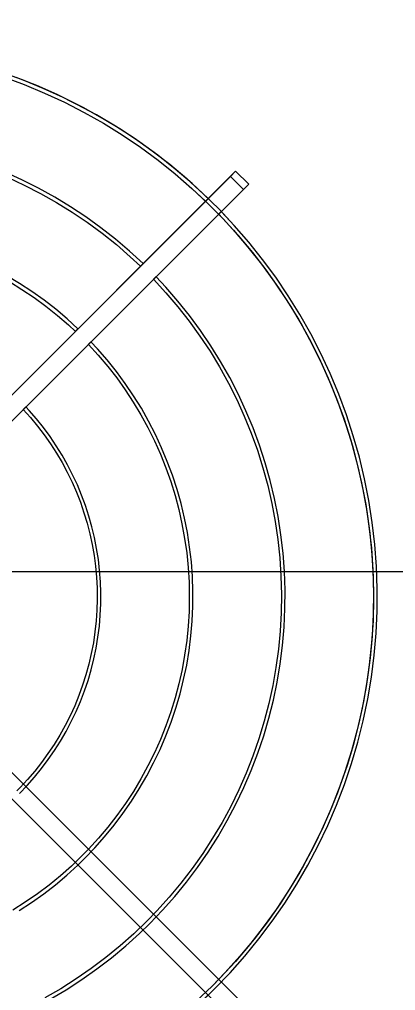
# Model space of a CAD drawing. Header units: millimetres. Extents: x -21807 to 17683, y 43568 to 60640.
# Drawn here: x -7712 to -7507, y 59233 to 59761 of the extents above; entities that cross this region are included whole.
import ezdxf

# ---------------------------------------------------------------- set-up
doc = ezdxf.new("R2010")
doc.units = ezdxf.units.MM
for name, color, linetype, lineweight in [('A-ANNO-DIMS', 7, 'Continuous', 9), ('A-ANNO-DIMS-110', 7, 'Continuous', 9), ('M-EQPM', 7, 'Continuous', 5)]:
    doc.layers.add(name, color=color, linetype=linetype, lineweight=lineweight)
doc.styles.add('Arial_1', font='arial.ttf', dxfattribs={"width": 0.8, "height": 220})
doc.dimstyles.new('AK_DIM_2_0_Arial', dxfattribs={"dimscale": 304.8, "dimtxt": 224.457068, "dimasz": 0.180446, "dimexe": 0.360892, "dimexo": 0.360892, "dimgap": 0.036089, "dimtad": 1, "dimdec": 0, "dimzin": 0, "dimdsep": 46, "dimtxsty": 'Arial_1', "dimblk1": 'OBLIQUE', "dimblk2": 'OBLIQUE', "dimsah": 1, "dimcen": 0.09, "dimadec": 0, "dimazin": 0, "dimtfac": 1, "dimtdec": 4, "dimtix": 1, "dimtmove": 0, "dimatfit": 3, "dimfxl": 1, "dimtvp": 1, "dimtolj": 1, "dimtzin": 0, "dimarcsym": 2})

# ---------------------------------------------------------------- blocks, each defined once
blk = doc.blocks.new('DanNong_VRV_1 QUẠT - OD-A-12_1-2147179-MẶT BẰNG HỆ THỐNG GIÓ THẢI')
at = {"layer": 'M-EQPM'}
for p, q in [((84.32, 227.11), (276.65, 419.45)), ((276.65, 419.45), (273.82, 416.62)), ((276.65, 419.45), (283.72, 412.38)), ((276.65, 419.45), (283.72, 412.38)), ((273.82, 416.62), (84.32, 227.11)), ((283.72, 412.38), (91.39, 220.04)), ((273.82, 416.62), (280.9, 409.55)), ((273.82, 416.62), (280.9, 409.55)), ((280.9, 409.55), (283.72, 412.38)), ((91.39, 220.04), (280.9, 409.55)), ((280.9, -33.1), (91.39, 156.4)), ((91.39, 156.4), (283.72, -35.93)), ((276.65, -43), (84.32, 149.33)), ((84.32, 149.33), (273.82, -40.17))]:
    blk.add_line(p, q, dxfattribs=at)
at = {"layer": 'M-EQPM', "flags": 128}
for points in [[(265.34, -24.62), (273.68, -15.94), (281.67, -6.93), (289.29, 2.39), (296.53, 12.01), (303.38, 21.91), (309.83, 32.08), (315.87, 42.49), (321.49, 53.14), (326.67, 64), (331.42, 75.07), (335.72, 86.31), (339.57, 97.72), (342.96, 109.27), (345.89, 120.95), (348.34, 132.74), (350.32, 144.61), (351.83, 156.56), (352.86, 168.55), (353.4, 180.58), (353.47, 192.62), (353.05, 204.65), (352.15, 216.66), (350.78, 228.62), (348.92, 240.51), (346.6, 252.32), (343.8, 264.03), (340.53, 275.62), (336.81, 287.07), (332.63, 298.36), (328, 309.47), (322.93, 320.39), (317.43, 331.1), (311.5, 341.58), (305.16, 351.82), (298.42, 361.79), (291.28, 371.48), (283.76, 380.89), (275.87, 389.98), (267.62, 398.75), (259.03, 407.19), (250.11, 415.27), (240.87, 422.99), (231.34, 430.34), (221.51, 437.29), (211.42, 443.85), (201.07, 450), (190.48, 455.74), (179.67, 461.04), (168.66, 465.91), (157.46, 470.33)], [(265.34, -24.62), (273.68, -15.94), (281.67, -6.93), (289.29, 2.39), (296.53, 12.01), (303.38, 21.91), (309.83, 32.08), (315.87, 42.49), (321.49, 53.14), (326.67, 64), (331.42, 75.07), (335.72, 86.31), (339.57, 97.72), (342.96, 109.27), (345.89, 120.95), (348.34, 132.74), (350.32, 144.61), (351.83, 156.56), (352.86, 168.55), (353.4, 180.58), (353.47, 192.62), (353.05, 204.65), (352.15, 216.66), (350.78, 228.62), (348.92, 240.51), (346.6, 252.32), (343.8, 264.03), (340.53, 275.62), (336.81, 287.07), (332.63, 298.36), (328, 309.47), (322.93, 320.39), (317.43, 331.1), (311.5, 341.58), (305.16, 351.82), (298.42, 361.79), (291.28, 371.48), (283.76, 380.89), (275.87, 389.98), (267.62, 398.75), (259.03, 407.19), (250.11, 415.27), (240.87, 422.99), (231.34, 430.34), (221.51, 437.29), (211.42, 443.85), (201.07, 450), (190.48, 455.74), (179.67, 461.04), (168.66, 465.91), (157.46, 470.33)], [(261.77, 404.57), (252.96, 412.76), (243.82, 420.6), (234.37, 428.06), (224.63, 435.15), (214.62, 441.83), (204.35, 448.11), (193.84, 453.98), (183.1, 459.42), (172.15, 464.42), (161.01, 468.98), (149.69, 473.1)], [(150.69, 470.64), (161.9, 466.49), (172.94, 461.89), (183.79, 456.85), (194.43, 451.39), (204.84, 445.5), (215.01, 439.21), (224.91, 432.51), (234.54, 425.42), (243.88, 417.95), (252.92, 410.11), (260.36, 403.15)], [(150.69, 470.64), (161.9, 466.49), (172.94, 461.89), (183.79, 456.85), (194.43, 451.39), (204.84, 445.5), (215.01, 439.21), (224.91, 432.51), (234.54, 425.42), (243.88, 417.95), (252.92, 410.11), (261.63, 401.92), (270.01, 393.38), (278.04, 384.52), (285.71, 375.35), (293, 365.87), (299.92, 356.11), (306.43, 346.08), (312.54, 335.8), (318.23, 325.28), (323.5, 314.55), (328.34, 303.61), (332.73, 292.49), (336.68, 281.2), (340.17, 269.76), (343.2, 258.19), (345.76, 246.51), (347.86, 234.74), (349.48, 222.89), (350.63, 210.98), (351.3, 199.04), (351.5, 187.08), (351.21, 175.13), (350.45, 163.19), (349.21, 151.3), (347.5, 139.46), (345.31, 127.71), (342.66, 116.04), (339.54, 104.5), (335.96, 93.09), (331.93, 81.83), (327.45, 70.74), (322.53, 59.84), (317.18, 49.14), (311.41, 38.67), (305.22, 28.43), (298.63, 18.46), (291.65, 8.75), (284.28, -0.67), (276.54, -9.79), (268.44, -18.59), (263.92, -23.2)], [(150.69, 470.64), (161.9, 466.49), (172.94, 461.89), (183.79, 456.85), (194.43, 451.39), (204.84, 445.5), (215.01, 439.21), (224.91, 432.51), (234.54, 425.42), (243.88, 417.95), (252.92, 410.11), (261.63, 401.92), (270.01, 393.38), (278.04, 384.52), (285.71, 375.35), (293, 365.87), (299.92, 356.11), (306.43, 346.08), (312.54, 335.8), (318.23, 325.28), (323.5, 314.55), (328.34, 303.61), (332.73, 292.49), (336.68, 281.2), (340.17, 269.76), (343.2, 258.19), (345.76, 246.51), (347.86, 234.74), (349.48, 222.89), (350.63, 210.98), (351.3, 199.04), (351.5, 187.08), (351.21, 175.13), (350.45, 163.19), (349.21, 151.3), (347.5, 139.46), (345.31, 127.71), (342.66, 116.04), (339.54, 104.5), (335.96, 93.09), (331.93, 81.83), (327.45, 70.74), (322.53, 59.84), (317.18, 49.14), (311.41, 38.67), (305.22, 28.43), (298.63, 18.46), (291.65, 8.75), (284.28, -0.67), (276.54, -9.79), (268.44, -18.59), (263.92, -23.2)], [(226.41, 369.21), (219.04, 376.02), (211.39, 382.53), (203.5, 388.72), (195.36, 394.6), (186.99, 400.15), (178.41, 405.36), (169.62, 410.22), (160.65, 414.73), (151.51, 418.87)], [(152.8, 416.13), (161.84, 411.93), (170.7, 407.38), (179.37, 402.48), (187.83, 397.24), (196.08, 391.66), (204.1, 385.75), (211.88, 379.53), (219.4, 373), (225, 367.79)], [(260.69, -29.16), (265.34, -24.62)], [(260.69, -29.16), (265.34, -24.62)], [(263.92, -23.2), (255.3, -31.49)], [(263.92, -23.2), (255.3, -31.49)], [(267.43, 396.08), (275.57, 387.32), (283.35, 378.24), (290.77, 368.86), (297.8, 359.19), (304.44, 349.24), (310.68, 339.04), (316.5, 328.59), (321.91, 317.92), (326.88, 307.04), (331.41, 295.98), (335.49, 284.74), (339.13, 273.34), (342.3, 261.81), (345.01, 250.16), (347.26, 238.42), (349.03, 226.59), (350.33, 214.7), (351.15, 202.77), (351.49, 190.82), (351.35, 178.86), (350.74, 166.91), (349.65, 155.01), (348.08, 143.15), (346.04, 131.36), (343.54, 119.67), (340.56, 108.09), (337.13, 96.63), (333.24, 85.32), (328.9, 74.18), (324.12, 63.22), (318.9, 52.46), (313.26, 41.91), (307.2, 31.6), (300.73, 21.54), (293.87, 11.75), (286.62, 2.24), (278.99, -6.98), (271, -15.88), (263.92, -23.2)], [(265.34, -24.62), (273.68, -15.94), (281.67, -6.93), (289.29, 2.39), (296.53, 12.01), (303.38, 21.91), (309.83, 32.08), (315.87, 42.49), (321.49, 53.14), (326.67, 64), (331.42, 75.07), (335.72, 86.31), (339.57, 97.72), (342.96, 109.27), (345.89, 120.95), (348.34, 132.74), (350.32, 144.61), (351.83, 156.56), (352.86, 168.55), (353.4, 180.58), (353.47, 192.62), (353.05, 204.65), (352.15, 216.66), (350.78, 228.62), (348.92, 240.51), (346.6, 252.32), (343.8, 264.03), (340.53, 275.62), (336.81, 287.07), (332.63, 298.36), (328, 309.47), (322.93, 320.39), (317.43, 331.1), (311.5, 341.58), (305.16, 351.82), (298.42, 361.79), (291.28, 371.48), (283.76, 380.89), (275.87, 389.98), (268.85, 397.5)], [(191.05, 333.84), (185.11, 339.27), (178.97, 344.45), (172.62, 349.38), (166.08, 354.06), (159.36, 358.47), (152.46, 362.6)], [(153.89, 359.46), (160.66, 355.26), (167.25, 350.81), (173.66, 346.09), (179.88, 341.12), (185.89, 335.9), (189.63, 332.43)], [(232.07, 360.72), (238.82, 353.4), (245.28, 345.82), (251.43, 337.98), (257.26, 329.91), (262.76, 321.61), (267.93, 313.09), (272.75, 304.38), (277.22, 295.48), (281.33, 286.41), (285.07, 277.18), (288.44, 267.81), (291.43, 258.31), (294.05, 248.7), (296.27, 238.99), (298.11, 229.2), (299.55, 219.34), (300.59, 209.44), (301.24, 199.5), (301.5, 189.55), (301.35, 179.59), (300.81, 169.64), (299.86, 159.73), (298.53, 149.86), (296.8, 140.05), (294.67, 130.32), (292.17, 120.68), (289.27, 111.15), (286, 101.75), (282.36, 92.48), (278.34, 83.36), (273.97, 74.42), (269.24, 65.65), (264.17, 57.08), (258.75, 48.72), (253.01, 40.58), (246.95, 32.68), (240.57, 25.03), (233.89, 17.64), (228.57, 12.15)], [(229.98, 10.74), (236.94, 17.98), (243.6, 25.49), (249.95, 33.26), (255.99, 41.28), (261.71, 49.54), (267.09, 58.01), (272.12, 66.7), (276.8, 75.58), (281.13, 84.64), (285.09, 93.86), (288.68, 103.24), (291.89, 112.75), (294.71, 122.39), (297.15, 132.13), (299.2, 141.95), (300.85, 151.86), (302.11, 161.82), (302.96, 171.82), (303.42, 181.85), (303.47, 191.89), (303.13, 201.92), (302.38, 211.93), (301.23, 221.91), (299.68, 231.83), (297.74, 241.68), (295.41, 251.44), (292.69, 261.1), (289.58, 270.65), (286.09, 280.06), (282.23, 289.33), (278.01, 298.44), (273.42, 307.37), (268.48, 316.11), (263.19, 324.64), (257.57, 332.96), (251.62, 341.04), (245.35, 348.88), (238.77, 356.47), (233.48, 362.14)], [(196.71, 325.36), (202.07, 319.48), (207.2, 313.39), (212.08, 307.11), (216.71, 300.63), (221.08, 293.97), (225.17, 287.15), (228.99, 280.16), (232.52, 273.03), (235.77, 265.77), (238.72, 258.38), (241.38, 250.87), (243.74, 243.27), (245.78, 235.58), (247.52, 227.81), (248.95, 219.98), (250.06, 212.1), (250.86, 204.18), (251.34, 196.23), (251.5, 188.28), (251.34, 180.32), (250.87, 172.37), (250.08, 164.45), (248.97, 156.57), (247.54, 148.74), (245.81, 140.97), (243.76, 133.28), (241.41, 125.67), (238.76, 118.17), (235.81, 110.78), (232.57, 103.51), (229.04, 96.38), (225.22, 89.39), (221.13, 82.56), (216.77, 75.9), (212.15, 69.42), (207.27, 63.13), (202.14, 57.05), (196.78, 51.17), (193.21, 47.51)], [(194.63, 46.09), (200.2, 51.89), (205.53, 57.91), (210.62, 64.13), (215.46, 70.55), (220.03, 77.16), (224.34, 83.95), (228.37, 90.91), (232.12, 98.02), (235.59, 105.27), (238.76, 112.66), (241.63, 120.17), (244.2, 127.79), (246.46, 135.5), (248.42, 143.3), (250.06, 151.17), (251.38, 159.1), (252.38, 167.08), (253.07, 175.09), (253.44, 183.12), (253.48, 191.16), (253.2, 199.19), (252.6, 207.21), (251.68, 215.2), (250.44, 223.14), (248.89, 231.03), (247.02, 238.85), (244.84, 246.58), (242.35, 254.23), (239.56, 261.77), (236.47, 269.19), (233.09, 276.48), (229.41, 283.63), (225.45, 290.63), (221.22, 297.47), (216.72, 304.13), (211.95, 310.6), (206.93, 316.88), (201.66, 322.95), (198.12, 326.77)], [(159.27, 81.45), (163.46, 85.8), (167.46, 90.32), (171.29, 95), (174.92, 99.82), (178.36, 104.79), (181.59, 109.89), (184.62, 115.11), (187.44, 120.46), (190.04, 125.91), (192.42, 131.46), (194.58, 137.1), (196.51, 142.82), (198.21, 148.62), (199.68, 154.47), (200.91, 160.39), (201.91, 166.34), (202.66, 172.34), (203.18, 178.35), (203.45, 184.39), (203.48, 190.43), (203.27, 196.46), (202.82, 202.49), (202.13, 208.49), (201.2, 214.45), (200.04, 220.38), (198.63, 226.25), (196.99, 232.07), (195.13, 237.81), (193.03, 243.47), (190.71, 249.05), (188.16, 254.53), (185.4, 259.9), (182.43, 265.16), (179.25, 270.29), (175.87, 275.29), (172.29, 280.16), (168.51, 284.87), (164.56, 289.44), (162.75, 291.4)], [(161.34, 289.99), (165.32, 285.55), (169.12, 280.96), (172.73, 276.23), (176.16, 271.35), (179.38, 266.34), (182.41, 261.2), (185.22, 255.95), (187.82, 250.58), (190.21, 245.12), (192.37, 239.57), (194.31, 233.94), (196.03, 228.23), (197.51, 222.46), (198.77, 216.63), (199.79, 210.76), (200.57, 204.85), (201.12, 198.92), (201.42, 192.97), (201.5, 187.01), (201.33, 181.05), (200.92, 175.1), (200.28, 169.18), (199.4, 163.28), (198.28, 157.43), (196.94, 151.62), (195.36, 145.88), (193.55, 140.2), (191.52, 134.6), (189.26, 129.08), (186.79, 123.66), (184.1, 118.34), (181.2, 113.13), (178.09, 108.05), (174.78, 103.09), (171.28, 98.27), (167.59, 93.59), (163.71, 89.06), (159.66, 84.69), (157.86, 82.86)], [(193.21, 47.51), (187.47, 41.99), (181.52, 36.71), (175.36, 31.67), (169, 26.89), (162.45, 22.36), (155.73, 18.09)], [(159.18, 17.87), (165.91, 22.27), (172.45, 26.94), (178.81, 31.86), (184.96, 37.04), (190.9, 42.46), (194.63, 46.09)], [(176.02, -30.28), (184.66, -25.17), (193.09, -19.71), (201.29, -13.92), (209.26, -7.81), (216.97, -1.38), (224.42, 5.34), (229.98, 10.74)], [(228.57, 12.15), (221.39, 5.25), (213.94, -1.35), (206.23, -7.66), (198.27, -13.65), (190.08, -19.32), (181.67, -24.65), (173.05, -29.65)], [(257.94, -31.77), (265.34, -24.62)], [(263.92, -23.2), (255.3, -31.49)]]:
    blk.add_lwpolyline(points, dxfattribs=at)
at = {"layer": 'M-EQPM'}
for points in [[(260.36, 403.15), (260.36, 403.15), (260.38, 403.18), (260.49, 403.28), (260.64, 403.44), (260.84, 403.64), (261.07, 403.86), (261.29, 404.08), (261.49, 404.28), (261.65, 404.44), (261.75, 404.54), (261.77, 404.57), (261.77, 404.57)], [(261.77, 404.57), (261.77, 404.57), (261.75, 404.54), (261.65, 404.44), (261.49, 404.28), (261.29, 404.08), (261.07, 403.86), (260.84, 403.64), (260.64, 403.44), (260.49, 403.28), (260.38, 403.18), (260.36, 403.15), (260.36, 403.15)], [(268.85, 397.5), (268.84, 397.5), (268.82, 397.47), (268.72, 397.37), (268.56, 397.21), (268.36, 397.01), (268.14, 396.79), (267.92, 396.57), (267.72, 396.37), (267.56, 396.21), (267.45, 396.11), (267.43, 396.08), (267.43, 396.08)], [(267.43, 396.08), (267.43, 396.08), (267.45, 396.11), (267.56, 396.21), (267.72, 396.37), (267.92, 396.57), (268.14, 396.79), (268.36, 397.01), (268.56, 397.21), (268.72, 397.37), (268.82, 397.47), (268.84, 397.5), (268.85, 397.5)], [(226.41, 369.21), (226.41, 369.21), (226.39, 369.18), (226.29, 369.08), (226.13, 368.92), (225.93, 368.72), (225.71, 368.5), (225.48, 368.28), (225.28, 368.08), (225.12, 367.92), (225.02, 367.82), (225, 367.79), (225, 367.79)], [(225, 367.79), (225, 367.79), (225.02, 367.82), (225.12, 367.92), (225.28, 368.08), (225.48, 368.28), (225.71, 368.5), (225.93, 368.72), (226.13, 368.92), (226.29, 369.08), (226.39, 369.18), (226.41, 369.21), (226.41, 369.21)], [(232.07, 360.72), (232.07, 360.72), (232.09, 360.74), (232.2, 360.85), (232.35, 361.01), (232.55, 361.21), (232.78, 361.43), (233, 361.65), (233.2, 361.85), (233.36, 362.01), (233.46, 362.11), (233.48, 362.14), (233.48, 362.14)], [(233.48, 362.14), (233.48, 362.14), (233.46, 362.11), (233.36, 362.01), (233.2, 361.85), (233, 361.65), (232.78, 361.43), (232.55, 361.21), (232.35, 361.01), (232.2, 360.85), (232.09, 360.74), (232.07, 360.72), (232.07, 360.72)], [(191.05, 333.84), (191.05, 333.84), (191.03, 333.82), (190.92, 333.72), (190.76, 333.56), (190.56, 333.36), (190.34, 333.14), (190.12, 332.91), (189.92, 332.71), (189.76, 332.55), (189.66, 332.45), (189.63, 332.43), (189.63, 332.43)], [(189.63, 332.43), (189.63, 332.43), (189.66, 332.45), (189.76, 332.55), (189.92, 332.71), (190.12, 332.91), (190.34, 333.14), (190.56, 333.36), (190.76, 333.56), (190.92, 333.72), (191.03, 333.82), (191.05, 333.84), (191.05, 333.84)], [(196.71, 325.36), (196.71, 325.36), (196.73, 325.38), (196.83, 325.48), (196.99, 325.64), (197.19, 325.84), (197.41, 326.06), (197.63, 326.29), (197.84, 326.49), (197.99, 326.65), (198.1, 326.75), (198.12, 326.77), (198.12, 326.77)], [(198.12, 326.77), (198.12, 326.77), (198.1, 326.75), (197.99, 326.65), (197.84, 326.49), (197.63, 326.29), (197.41, 326.06), (197.19, 325.84), (196.99, 325.64), (196.83, 325.48), (196.73, 325.38), (196.71, 325.36), (196.71, 325.36)], [(161.34, 289.99), (161.34, 289.99), (161.36, 290.01), (161.46, 290.11), (161.62, 290.27), (161.82, 290.47), (162.04, 290.69), (162.26, 290.92), (162.47, 291.12), (162.62, 291.28), (162.73, 291.38), (162.75, 291.4), (162.75, 291.4)], [(162.75, 291.4), (162.75, 291.4), (162.73, 291.38), (162.62, 291.28), (162.47, 291.12), (162.26, 290.92), (162.04, 290.69), (161.82, 290.47), (161.62, 290.27), (161.46, 290.11), (161.36, 290.01), (161.34, 289.99), (161.34, 289.99)]]:
    blk.add_open_spline(points, degree=3, dxfattribs=at)
blk = doc.blocks.new('AK-SGS-M3-Hrvt_rvt-1-MẶT BẰNG HỆ THỐNG GIÓ THẢI')
at = {"layer": 'M-EQPM', "color": 34, "lineweight": 25, "true_color": 0x994c00}
blk.add_blockref('DanNong_VRV_1 QUẠT - OD-A-12_1-2147179-MẶT BẰNG HỆ THỐNG GIÓ THẢI', (-7870.9, 59258.71), dxfattribs=at)
blk = doc.blocks.new('DIMBLOCK2-MẶT BẰNG HỆ THỐNG GIÓ THẢI')
at = {"layer": 'A-ANNO-DIMS-110'}
for p, q in [((-12198.59, 59041.11), (-12198.59, 59151.11)), ((-4498.59, 59041.11), (-4498.59, 59151.11)), ((-12198.59, 59041.11), (-12171.09, 59068.61)), ((-4498.59, 59041.11), (-4471.09, 59068.61)), ((-12198.59, 59041.11), (-12226.09, 59013.61)), ((-12198.59, 59041.11), (-4498.59, 59041.11)), ((-12198.59, 59041.11), (-12198.59, 58970)), ((-4498.59, 59041.11), (-4526.09, 59013.61)), ((-4498.59, 59041.11), (-4498.59, 58970))]:
    blk.add_line(p, q, dxfattribs=at)
at = {"layer": 'A-ANNO-DIMS-110', "color": 0, "insert": (-8617.94, 59337.72), "char_height": 220, "width": 646.4364, "attachment_point": 1, "line_spacing_factor": 0.941778, "style": 'Arial_1'}
blk.add_mtext('7700', dxfattribs=at)
blk = doc.blocks.new('_Oblique')
at = {"color": 0, "linetype": 'ByBlock', "lineweight": -2}
blk.add_line((-0.5, -0.5), (0.5, 0.5), dxfattribs=at)
blk = doc.blocks.new('DIMBLOCK5-MẶT BẰNG HỆ THỐNG GIÓ THẢI')
at = {"layer": 'A-ANNO-DIMS-110'}
for p, q in [((-20048.59, 59460.7), (-20048.59, 59570.7)), ((10901.41, 59460.7), (10901.41, 59570.7)), ((-20048.59, 59460.7), (-20021.09, 59488.2)), ((10901.41, 59460.7), (10928.91, 59488.2)), ((-20048.59, 59460.7), (-20076.09, 59433.2)), ((-20048.59, 59460.7), (10901.41, 59460.7)), ((-20048.59, 59460.7), (-20048.59, 59389.59)), ((10901.41, 59460.7), (10873.91, 59433.2)), ((10901.41, 59460.7), (10901.41, 59389.59))]:
    blk.add_line(p, q, dxfattribs=at)
at = {"layer": 'A-ANNO-DIMS-110', "color": 0, "insert": (-4910.27, 59757.31), "char_height": 220, "width": 808.0454, "attachment_point": 1, "line_spacing_factor": 0.941778, "style": 'Arial_1'}
blk.add_mtext('30950', dxfattribs=at)

msp = doc.modelspace()

# ---------------------------------------------------------------- block references
at = {"lineweight": 5}
msp.add_blockref('AK-SGS-M3-Hrvt_rvt-1-MẶT BẰNG HỆ THỐNG GIÓ THẢI', (0, 0), dxfattribs=at)

# ---------------------------------------------------------------- dimensions: what is measured, and where the dimension line sits
at = {"layer": 'A-ANNO-DIMS'}
for base, p1, p2, override, picture, middle in [((10901.41, 59460.7), (-20048.59, 59499.59), (10901.41, 59499.59), {"dimpost": '<>', "dimfxl": 30950}, 'DIMBLOCK5-MẶT BẰNG HỆ THỐNG GIÓ THẢI', (-4573.59, 59584.1)), ((-4498.59, 59041.11), (-12198.59, 59080), (-4498.59, 59080), {"dimpost": '<>', "dimfxl": 7700}, 'DIMBLOCK2-MẶT BẰNG HỆ THỐNG GIÓ THẢI', (-8348.59, 59164.44))]:
    dim = msp.add_linear_dim(base=base, p1=p1, p2=p2, dimstyle='AK_DIM_2_0_Arial', override=override, dxfattribs=at)
    dim.commit()
    dim.dimension.update_dxf_attribs({"geometry": picture, "text_midpoint": middle})

doc.saveas('drawing.dxf')
